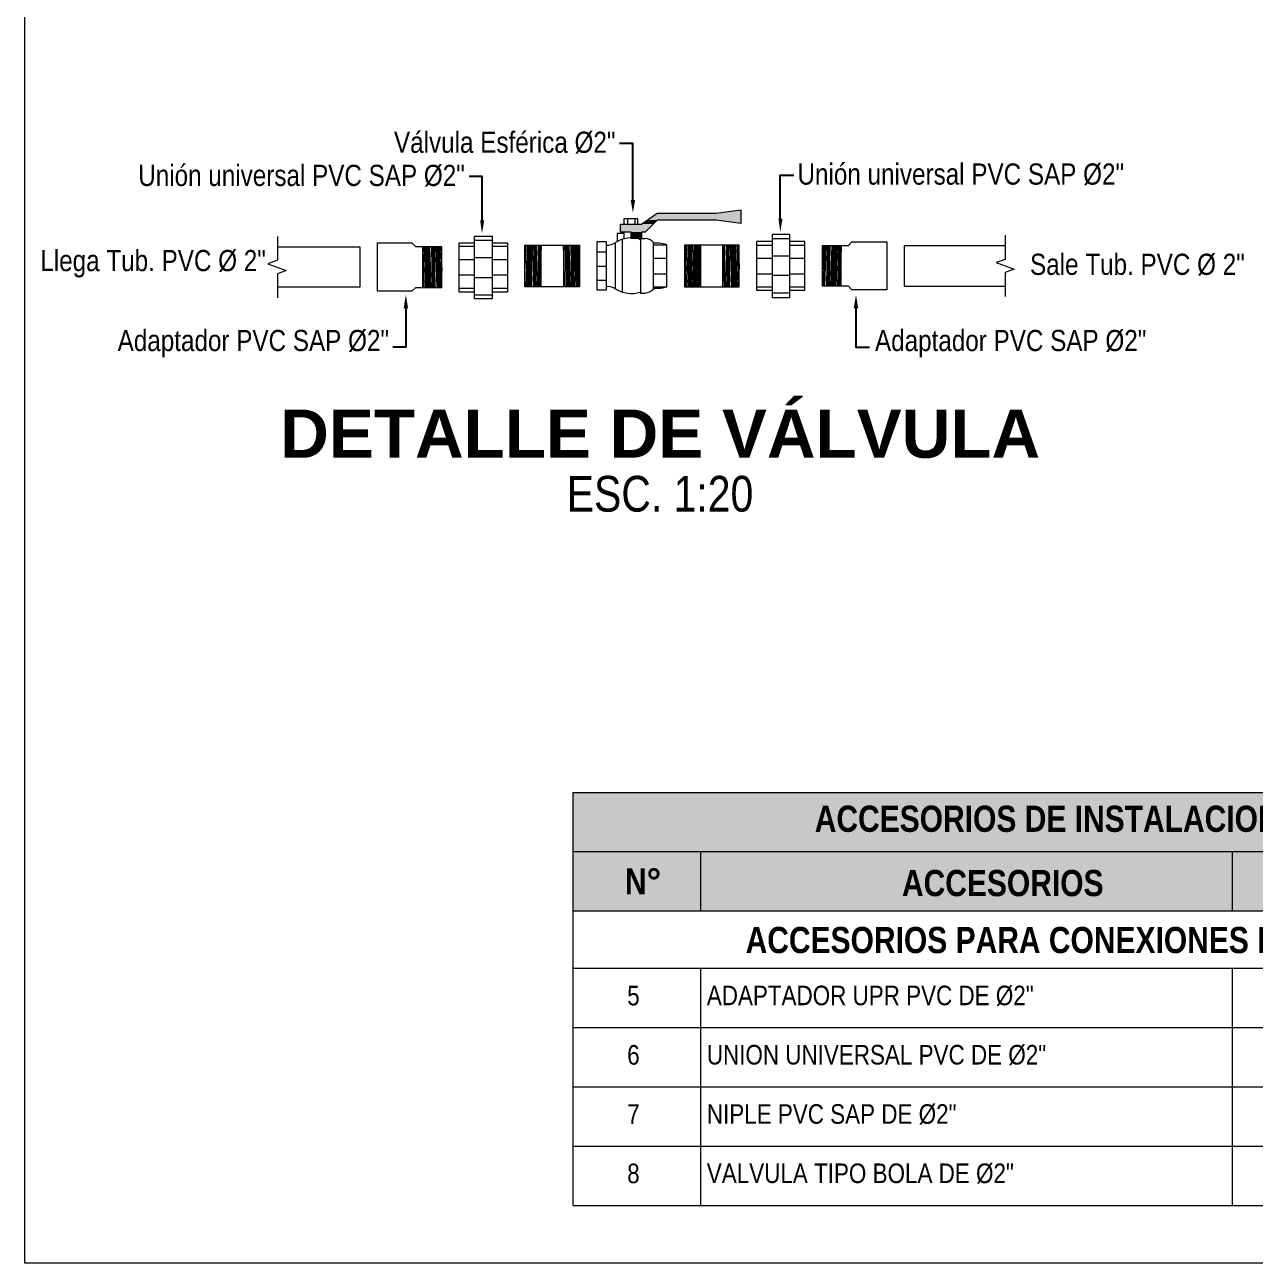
# Model space of a CAD drawing. Header units: metres. Extents: x 0 to 1935, y 0 to 1529.
# Drawn here: x 1887.888 to 1889.674, y 1480.38 to 1482.178 of the extents above; entities that cross this region are included whole.
import ezdxf
from ezdxf.enums import TextEntityAlignment as Align

# ---------------------------------------------------------------- set-up
doc = ezdxf.new("R2010")
doc.units = ezdxf.units.M
doc.header["$LTSCALE"] = 0.005
doc.layers.add('-Acero techos', color=252, linetype='Continuous', lineweight=13)
doc.layers.add('-Textos', color=7, linetype='Continuous', lineweight=20)
for name, color, linetype in [('G-TEXTOS-TITULOS', 4, 'Continuous'), ('PDF_Text', 7, 'Continuous'), ('PDF_Textos', 7, 'Continuous')]:
    doc.layers.add(name, color=color, linetype=linetype)
doc.layers.add("PDF_Tub. de desague 4''", color=7, linetype='Continuous', true_color=0x002595)
doc.styles.add('-Arial Narrow', font='ARIALN.TTF')
doc.styles.add('25-TITULO', font='arialbd.ttf', dxfattribs={"height": 0.1})
doc.styles.add('PDF Arial Narrow', font='ARIALN.TTF')

msp = doc.modelspace()

# ---------------------------------------------------------------- hatches: boundary and pattern name
at = {"layer": '-Textos'}
h = msp.add_hatch(color=144, dxfattribs=at)
h.dxf.hatch_style = 1
h.paths.add_polyline_path([(1890.08004, 1480.89139), (1890.08004, 1481.06346), (1888.68408, 1481.06346), (1888.68408, 1480.89139)])

# ---------------------------------------------------------------- linework, layer by layer
at = {"layer": '-Acero techos', "color": 18, "ltscale": 0.005, "true_color": 0x000000}
msp.add_lwpolyline([(1887.88844, 1483.77149), (1891.00367, 1483.77149), (1891.00367, 1480.3801), (1887.88844, 1480.3801)], close=True, dxfattribs=at)
at = {"layer": '-Textos'}
for p, q in [((1888.68408, 1480.80818), (1888.68408, 1481.06346)), ((1888.68408, 1481.06346), (1890.08004, 1481.06346)), ((1888.68408, 1480.97743), (1890.08004, 1480.97743)), ((1888.86951, 1480.89139), (1888.86951, 1480.97743)), ((1889.64063, 1480.97743), (1889.64063, 1480.89139)), ((1888.68408, 1480.89139), (1890.08004, 1480.89139)), ((1888.68408, 1480.80818), (1890.08004, 1480.80818)), ((1888.68408, 1480.46405), (1888.68408, 1480.80818)), ((1888.86951, 1480.46405), (1888.86951, 1480.80818)), ((1889.64063, 1480.80818), (1889.64063, 1480.46405)), ((1888.68408, 1480.72215), (1890.08004, 1480.72215)), ((1888.68408, 1480.63612), (1890.08004, 1480.63612)), ((1888.68408, 1480.55008), (1890.08004, 1480.55008)), ((1888.68408, 1480.46405), (1890.08004, 1480.46405))]:
    msp.add_line(p, q, dxfattribs=at)
at = {"layer": 'PDF_Textos', "lineweight": 25}
for points in [[(1888.77092, 1481.92341), (1888.77092, 1482.00529), (1888.75142, 1482.00529)], [(1888.55192, 1481.89351), (1888.55192, 1481.9572), (1888.53307, 1481.9572)], [(1888.98472, 1481.89611), (1888.98472, 1481.95915), (1889.00422, 1481.95915)], [(1888.44144, 1481.76614), (1888.44144, 1481.7096), (1888.4226, 1481.7096)], [(1889.09455, 1481.76614), (1889.09455, 1481.7096), (1889.11404, 1481.7096)]]:
    msp.add_lwpolyline(points, dxfattribs=at)
at = {"layer": 'PDF_Textos', "transparency": 33554559}
for points in [[(1888.77417, 1481.92341), (1888.77092, 1481.90456), (1888.76767, 1481.92341)], [(1888.55517, 1481.89351), (1888.55192, 1481.87467), (1888.54932, 1481.89351)], [(1888.98797, 1481.89611), (1888.98472, 1481.87662), (1888.98212, 1481.89611)], [(1888.4382, 1481.76614), (1888.44144, 1481.78564), (1888.44469, 1481.76614)], [(1889.0913, 1481.76614), (1889.09455, 1481.78564), (1889.0978, 1481.76614)]]:
    msp.add_solid(points, dxfattribs=at)
at = {"layer": "PDF_Tub. de desague 4''", "lineweight": 9}
for points in [[(1888.76832, 1481.86882), (1888.76832, 1481.87662), (1888.75272, 1481.87662), (1888.75272, 1481.88831), (1888.78327, 1481.88831), (1888.80601, 1481.90391), (1888.89179, 1481.90391), (1888.92753, 1481.90911), (1888.92753, 1481.88896), (1888.89179, 1481.89416), (1888.80601, 1481.89416), (1888.78847, 1481.87662), (1888.78327, 1481.87662), (1888.78327, 1481.86752), (1888.76832, 1481.86752), (1888.76832, 1481.87662)], [(1888.76312, 1481.89611), (1888.76312, 1481.88831)], [(1888.77352, 1481.89611), (1888.77352, 1481.88831)], [(1888.75792, 1481.87662), (1888.75792, 1481.86622)], [(1888.25494, 1481.87012), (1888.25494, 1481.83568), (1888.24129, 1481.83048), (1888.26793, 1481.82073), (1888.25494, 1481.81618), (1888.25494, 1481.78109)], [(1888.54087, 1481.78954), (1888.51878, 1481.78954), (1888.51878, 1481.86102), (1888.54087, 1481.86102)], [(1888.54087, 1481.86492), (1888.56687, 1481.86492)], [(1888.56687, 1481.86102), (1888.58896, 1481.86102), (1888.58896, 1481.78954), (1888.56687, 1481.78954)], [(1888.61496, 1481.85777), (1888.61431, 1481.82268)], [(1888.61755, 1481.85777), (1888.61561, 1481.79734)], [(1888.6195, 1481.85777), (1888.61755, 1481.79734)], [(1888.6234, 1481.85777), (1888.62145, 1481.79734)], [(1888.62535, 1481.85777), (1888.6234, 1481.79734)], [(1888.6273, 1481.85777), (1888.626, 1481.79734)], [(1888.62925, 1481.85777), (1888.62795, 1481.79734)], [(1888.6312, 1481.85777), (1888.6299, 1481.79734)], [(1888.6338, 1481.85777), (1888.63185, 1481.79798)], [(1888.63575, 1481.85777), (1888.6338, 1481.79734)], [(1888.6377, 1481.79734), (1888.6377, 1481.85777), (1888.63575, 1481.79734)], [(1888.67214, 1481.79734), (1888.67019, 1481.85777), (1888.67019, 1481.79734)], [(1888.67214, 1481.85777), (1888.67409, 1481.79734)], [(1888.67409, 1481.85777), (1888.67604, 1481.79798)], [(1888.67604, 1481.85777), (1888.67799, 1481.79734)], [(1888.67799, 1481.85777), (1888.67994, 1481.79734)], [(1888.68059, 1481.85777), (1888.68189, 1481.79734)], [(1888.68254, 1481.85777), (1888.68384, 1481.79734)], [(1888.68449, 1481.85777), (1888.68579, 1481.79734)], [(1888.68839, 1481.85777), (1888.69034, 1481.79734)], [(1888.69034, 1481.85777), (1888.69229, 1481.79734)], [(1888.69229, 1481.85777), (1888.69359, 1481.82268)], [(1888.75792, 1481.87467), (1888.74818, 1481.87467), (1888.74818, 1481.86232)], [(1888.75532, 1481.86557), (1888.75532, 1481.78954)], [(1888.78197, 1481.86687), (1888.78067, 1481.86557), (1888.78067, 1481.86752)], [(1888.78847, 1481.86687), (1888.78197, 1481.86687), (1888.78197, 1481.86557), (1888.78197, 1481.78954), (1888.78197, 1481.78824), (1888.78847, 1481.78824)], [(1888.80016, 1481.86102), (1888.80016, 1481.82723), (1888.80016, 1481.79409)], [(1888.80926, 1481.86037), (1888.80016, 1481.86037)], [(1888.80016, 1481.79734), (1888.82031, 1481.79734), (1888.82031, 1481.82723), (1888.82031, 1481.85777), (1888.80016, 1481.85777)], [(1888.84695, 1481.85777), (1888.84565, 1481.82268)], [(1888.8489, 1481.85777), (1888.84695, 1481.79734)], [(1888.85085, 1481.85777), (1888.8489, 1481.79734)], [(1888.85475, 1481.85777), (1888.85345, 1481.79734)], [(1888.8567, 1481.85777), (1888.8554, 1481.79734)], [(1888.8593, 1481.85777), (1888.85735, 1481.79734)], [(1888.86125, 1481.85777), (1888.8593, 1481.79734)], [(1888.8632, 1481.85777), (1888.86125, 1481.79734)], [(1888.86515, 1481.85777), (1888.8632, 1481.79798)], [(1888.8671, 1481.85777), (1888.86515, 1481.79734)], [(1888.86775, 1481.79734), (1888.86905, 1481.85777), (1888.86905, 1481.79734)], [(1888.90154, 1481.79734), (1888.90154, 1481.85777), (1888.90349, 1481.79734)], [(1888.90349, 1481.85777), (1888.90544, 1481.79734)], [(1888.90609, 1481.85777), (1888.90739, 1481.79798)], [(1888.90804, 1481.85777), (1888.90934, 1481.79734)], [(1888.90999, 1481.85777), (1888.91129, 1481.79734)], [(1888.91194, 1481.85777), (1888.91389, 1481.79734)], [(1888.91389, 1481.85777), (1888.91584, 1481.79734)], [(1888.91584, 1481.85777), (1888.91779, 1481.79734)], [(1888.91974, 1481.85777), (1888.92169, 1481.79734)], [(1888.92234, 1481.85777), (1888.92364, 1481.79734)], [(1888.92429, 1481.85777), (1888.92494, 1481.82268)], [(1888.97302, 1481.86297), (1888.95028, 1481.86297), (1888.95028, 1481.79214), (1888.97302, 1481.79214)], [(1888.95028, 1481.85777), (1888.97302, 1481.85777)], [(1888.99837, 1481.86687), (1888.97302, 1481.86687)], [(1888.99837, 1481.79214), (1889.02046, 1481.79214), (1889.02046, 1481.86297), (1888.99837, 1481.86297)], [(1888.99837, 1481.85777), (1889.02046, 1481.85777)], [(1889.04711, 1481.85712), (1889.04581, 1481.82203)], [(1889.04906, 1481.85712), (1889.04711, 1481.79798)], [(1889.05101, 1481.85712), (1889.04906, 1481.79798)], [(1889.05296, 1481.85712), (1889.05166, 1481.79798)], [(1889.05491, 1481.85712), (1889.05361, 1481.79798)], [(1889.05946, 1481.85712), (1889.05751, 1481.79798)], [(1889.0614, 1481.85712), (1889.05946, 1481.79798)], [(1889.06335, 1481.85712), (1889.0614, 1481.79798)], [(1889.0653, 1481.85712), (1889.06335, 1481.79798)], [(1889.06725, 1481.85712), (1889.0653, 1481.79798)], [(1889.0692, 1481.85712), (1889.0679, 1481.79798)], [(1889.07115, 1481.85712), (1889.06985, 1481.79798)], [(1889.0731, 1481.79798), (1889.0731, 1481.85712), (1889.0718, 1481.79798)], [(1889.31095, 1481.87207), (1889.31095, 1481.83698), (1889.29795, 1481.83243), (1889.32395, 1481.82268), (1889.31095, 1481.81813), (1889.31095, 1481.78304)], [(1888.25494, 1481.85517), (1888.37451, 1481.85517), (1888.37451, 1481.79669), (1888.25494, 1481.79669)], [(1888.46614, 1481.79604), (1888.46614, 1481.85517), (1888.46744, 1481.79604)], [(1888.46809, 1481.85517), (1888.47004, 1481.79604)], [(1888.47004, 1481.85517), (1888.47199, 1481.79604)], [(1888.47199, 1481.85517), (1888.47394, 1481.79604)], [(1888.47394, 1481.85517), (1888.47589, 1481.79604)], [(1888.47589, 1481.85517), (1888.47784, 1481.79604)], [(1888.47849, 1481.85517), (1888.47979, 1481.79604)], [(1888.48044, 1481.85517), (1888.48174, 1481.79604)], [(1888.48433, 1481.85517), (1888.48628, 1481.79604)], [(1888.48628, 1481.85517), (1888.48823, 1481.79604)], [(1888.48823, 1481.85517), (1888.49018, 1481.79604)], [(1888.49018, 1481.85517), (1888.49213, 1481.79604)], [(1888.49213, 1481.85517), (1888.49343, 1481.82008)], [(1888.54087, 1481.85582), (1888.51878, 1481.85582)], [(1888.54087, 1481.83958), (1888.56687, 1481.83958)], [(1888.58896, 1481.85582), (1888.56687, 1481.85582)], [(1888.71893, 1481.84802), (1888.73193, 1481.84802)], [(1888.99837, 1481.84153), (1888.97302, 1481.84153)], [(1889.31095, 1481.85647), (1889.16473, 1481.85647), (1889.16473, 1481.79798), (1889.31095, 1481.79798)], [(1888.54087, 1481.83633), (1888.51878, 1481.83633)], [(1888.58896, 1481.83633), (1888.56687, 1481.83633)], [(1888.71893, 1481.82723), (1888.73193, 1481.82723)], [(1888.80016, 1481.83893), (1888.82031, 1481.83893)], [(1888.95028, 1481.83893), (1888.97302, 1481.83893)], [(1888.99837, 1481.83893), (1889.02046, 1481.83893)], [(1888.54087, 1481.81423), (1888.51878, 1481.81423)], [(1888.54087, 1481.81098), (1888.56687, 1481.81098)], [(1888.58896, 1481.81423), (1888.56687, 1481.81423)], [(1888.71893, 1481.80708), (1888.73193, 1481.80708)], [(1888.80016, 1481.81618), (1888.82031, 1481.81618)], [(1888.95028, 1481.81618), (1888.97302, 1481.81618)], [(1888.99837, 1481.81358), (1888.97302, 1481.81358)], [(1888.99837, 1481.81618), (1889.02046, 1481.81618)], [(1888.54087, 1481.79474), (1888.51878, 1481.79474)], [(1888.54087, 1481.78564), (1888.56687, 1481.78564)], [(1888.58896, 1481.79474), (1888.56687, 1481.79474)], [(1888.78197, 1481.78824), (1888.78067, 1481.78954)], [(1888.80926, 1481.79474), (1888.80016, 1481.79474)], [(1888.95028, 1481.79734), (1888.97302, 1481.79734)], [(1888.99837, 1481.78824), (1888.97302, 1481.78824)], [(1888.99837, 1481.79734), (1889.02046, 1481.79734)]]:
    msp.add_lwpolyline(points, dxfattribs=at)
for points in [[(1888.75792, 1481.88831), (1888.77807, 1481.88831), (1888.77807, 1481.89611), (1888.75792, 1481.89611)], [(1888.45054, 1481.86037), (1888.39985, 1481.86037), (1888.39985, 1481.79149), (1888.45054, 1481.79149), (1888.45574, 1481.79604), (1888.49343, 1481.79604), (1888.49343, 1481.85517), (1888.45574, 1481.85517)], [(1888.54087, 1481.77979), (1888.54087, 1481.87077), (1888.56687, 1481.87077), (1888.56687, 1481.77979)], [(1888.61431, 1481.79734), (1888.61431, 1481.85777), (1888.69359, 1481.85777), (1888.69359, 1481.79734)], [(1888.6195, 1481.79734), (1888.62145, 1481.85777)], [(1888.68839, 1481.79734), (1888.68644, 1481.85777)], [(1888.73193, 1481.79409), (1888.73193, 1481.79214), (1888.71893, 1481.79214), (1888.71893, 1481.86297), (1888.73193, 1481.86297)], [(1888.92494, 1481.79734), (1888.92494, 1481.85777), (1888.84565, 1481.85777), (1888.84565, 1481.79734)], [(1888.8515, 1481.79734), (1888.8528, 1481.85777)], [(1888.91974, 1481.79734), (1888.91779, 1481.85777)], [(1888.99837, 1481.78174), (1888.99837, 1481.87337), (1888.97302, 1481.87337), (1888.97302, 1481.78174)], [(1889.0887, 1481.86232), (1889.13939, 1481.86232), (1889.13939, 1481.79279), (1889.0887, 1481.79279), (1889.0835, 1481.79798), (1889.04581, 1481.79798), (1889.04581, 1481.85712), (1889.0835, 1481.85712)], [(1889.05556, 1481.79798), (1889.05686, 1481.85712)], [(1888.48369, 1481.79604), (1888.48239, 1481.85517)]]:
    msp.add_lwpolyline(points, close=True, dxfattribs=at)
msp.add_lwpolyline([(1888.73223, 1481.79788, -0.1999037), (1888.74558, 1481.79409), (1888.74558, 1481.86102)], format="xyb", dxfattribs=at)
for centre, radius, start, end in [((1888.7342, 1481.87564), 0.01787, 263.64999, 308.86851), ((1888.76865, 1481.8243), 0.04386, 73.09716, 121.553), ((1888.78684, 1481.8477), 0.01982, 43.13709, 83.37502), ((1888.80894, 1481.83275), 0.02762, 65.30475, 91.26243), ((1888.76865, 1481.83145), 0.04386, 238.447, 286.90284), ((1888.78684, 1481.80806), 0.01982, 276.62498, 316.86291), ((1888.80894, 1481.82301), 0.02762, 268.73757, 294.69525)]:
    msp.add_arc(centre, radius, start, end, dxfattribs=at)
for points in [[(1888.79172, 1481.89416), (1888.79951, 1481.88831), (1888.78327, 1481.88831)], [(1888.80601, 1481.90391), (1888.92753, 1481.89416), (1888.79172, 1481.89416)], [(1888.80601, 1481.89416), (1888.79172, 1481.89416), (1888.79951, 1481.88831)], [(1888.92753, 1481.90391), (1888.80601, 1481.90391), (1888.92753, 1481.89416)], [(1888.92753, 1481.90911), (1888.92753, 1481.90391), (1888.89179, 1481.90391)], [(1888.89179, 1481.89416), (1888.92753, 1481.89416), (1888.92753, 1481.88896)], [(1888.79951, 1481.88831), (1888.75272, 1481.88831), (1888.78847, 1481.87662)], [(1888.75272, 1481.88831), (1888.78847, 1481.87662), (1888.75272, 1481.87662)], [(1888.78327, 1481.87662), (1888.76832, 1481.87662), (1888.78327, 1481.86752)], [(1888.76832, 1481.87662), (1888.78327, 1481.86752), (1888.76832, 1481.86752)]]:
    msp.add_solid(points, dxfattribs=at)

# ---------------------------------------------------------------- texts
at = {"layer": '-Textos', "style": '-Arial Narrow'}
msp.add_text('ESC. 1:20', height=0.051855, dxfattribs=at).set_placement((1888.81023, 1481.49688), align=Align.MIDDLE_CENTER)
for s, insert, char_height, width, attachment_point in [('\\pxqc;{\\fArial Narrow|b1|i0|c0|p34;ACCESORIOS DE INSTALACIONES}', (1889.40107, 1481.02494), 0.0379965, 0.7931695, 5), ('\\pxqc;{\\fArial Narrow|b1|i0|c0|p34;N°}', (1888.78564, 1480.93441), 0.0379965, 0.2882856, 5), ('\\pxqc;{\\fArial Narrow|b1|i0|c0|p34;ACCESORIOS}', (1889.30757, 1480.93162), 0.0379965, 0.2882856, 5), ('\\pxqc;{\\fArial Narrow|b1|i0|c0|p34;ACCESORIOS PARA CONEXIONES INTERNAS}', (1889.41681, 1480.84894), 0.0379965, 1.1024001, 5), ('5', (1888.7626, 1480.78277), 0.02841, 0.0633275, 1), ('ADAPTADOR UPR PVC DE {\\A1;Ø2"}', (1888.87815, 1480.78295), 0.0284086, 0.5964527, 1), ('6', (1888.7626, 1480.69673), 0.02841, 0.0633275, 1), ('UNION UNIVERSAL PVC DE {\\A1;Ø2"}', (1888.87815, 1480.69692), 0.0284086, 0.5964527, 1), ('7', (1888.7626, 1480.6107), 0.02841, 0.0633275, 1), ('NIPLE PVC SAP DE {\\A1;Ø2"}', (1888.87815, 1480.61089), 0.0284086, 0.5964527, 1), ('8', (1888.7626, 1480.52467), 0.02841, 0.0633275, 1), ('VALVULA TIPO BOLA DE {\\A1;Ø2"}', (1888.87815, 1480.52486), 0.0284086, 0.5964527, 1)]:
    msp.add_mtext(s, dxfattribs=dict(at, insert=insert, char_height=char_height, width=width, attachment_point=attachment_point))
at = {"layer": 'G-TEXTOS-TITULOS', "color": 219, "true_color": 0x642165, "style": '25-TITULO'}
msp.add_text('DETALLE DE VÁLVULA', height=0.07, dxfattribs=at).set_placement((1888.81048, 1481.58417), align=Align.MIDDLE_CENTER)
at = {"layer": 'PDF_Text', "char_height": 0.0307109, "attachment_point": 4, "style": 'PDF Arial Narrow'}
for s, insert in [('Válvula Esférica Ø2"', (1888.42419, 1482.00647)), ('Unión universal PVC SAP Ø2"', (1888.0531, 1481.95838)), ('Unión universal PVC SAP Ø2"', (1889.00973, 1481.96033)), ('Llega Tub. PVC Ø 2"', (1887.91097, 1481.83068)), ('Sale Tub. PVC Ø 2"', (1889.34715, 1481.82931)), ('Adaptador PVC SAP Ø2"', (1888.02321, 1481.71467)), ('Adaptador PVC SAP Ø2"', (1889.12216, 1481.71467))]:
    msp.add_mtext(s, dxfattribs=dict(at, insert=insert))

doc.saveas('drawing.dxf')
